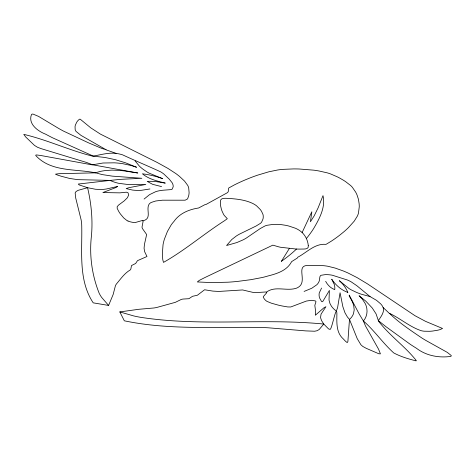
<?xml version="1.0" encoding="UTF-8"?>
<svg xmlns="http://www.w3.org/2000/svg" width="475" height="475" viewBox="0 0 475 475"><rect width="100%" height="100%" fill="white"/><g stroke="black" fill="none" stroke-linecap="round" stroke-linejoin="round"><path stroke-width="0.71" d="M127.989 221.018A9.156 5.284 0 0 1 126.807 220.43L123.726 217.942L120.472 214.059A91.574 52.873 0 0 1 118.904 211.725L117.212 208.489L117.165 206.744L118.471 205.158L124.224 200.877L127.425 197.719L128.707 194.881L127.995 192.743L126.403 192.185L119.896 192.856L102.879 192.559L115.989 187.506L117.61 186.443L106.228 189.026L101.893 189.555L95.422 189.252L87.59 187.69L78.126 190.338L76.024 191.556L75.157 192.969L75.721 198.051L81.124 219.854A150.094 86.658 0 0 1 81.7 224.616C82.478 250.794 77.906 279.769 93.213 302.848L108.591 305.431L113.145 294.524L115.419 285.76A18.282 10.557 0 0 1 116.612 283.759C120.822 278.783 124.503 273.285 130.233 269.948A7.529 4.346 0 0 0 130.868 268.957L131.492 265.561L135.66 263.471L137.477 260.668L146.971 256.506L144.655 251.708L144.073 248.3L144.459 244.298L146.65 234.537L142.411 228.534A13.935 8.045 0 0 1 142.019 227.044L143.123 221.267A3.123 1.805 0 0 0 142.732 220.75L142.072 220.56L135.155 222.567A3.598 2.078 0 0 1 133.926 222.585L130.975 221.997A23.679 13.668 0 0 1 129.366 221.516L127.989 221.018M302.118 232.536L311.855 211.743L310.418 221.754L314.159 215.899L318.072 207.949L323 195.641C325.773 207.248 319.354 218.773 313.69 228.487A203.585 117.539 0 0 1 306.381 238.521M281.39 261.286L289.34 248.49M321.569 288.058L319.283 292.879A28.019 16.18 0 0 0 319.681 298.146L321.486 301.393L322.032 301.756L322.757 301.53L329.389 290.433L329.009 300.058L330 303.596L331.354 306.066A33.208 19.172 0 0 0 334.768 309.819L336.342 311.06L337.582 307.705L340.064 292.737L342.867 306.707L344.969 312.77L347.415 317.009L349.564 319.479L351.352 317.484A32.437 18.727 0 0 0 353.513 313.589L354.202 309.914L353.727 305.793A64.374 37.163 0 0 0 351.565 300.188L349.297 296.198L349.202 295.07L359.219 314.046L363.405 321.005C374.46 330.582 382.832 343.128 393.757 352.937C400.704 356.654 408.542 358.987 416.136 360.887L416.302 360.567C404.955 346.216 389.221 335.403 378.26 320.767C380.873 316.694 385.712 311.089 382.411 306.09A31.035 17.919 0 0 0 380.659 303.846L376.521 300.325L370.078 296.596L356.844 285.712L351.209 281.865A35.821 20.68 0 0 0 347.451 280.024L332.358 275.233A19.309 11.151 0 0 0 325.203 274.639L321.058 275.286A2.779 1.603 0 0 0 320.494 275.654L319.883 276.777L319.408 280.392A23.578 13.615 0 0 1 318.452 282.673L318.137 283.171A19.736 11.394 0 0 1 316.819 284.757L311.778 288.248L304.089 291.424M144.097 199.055L149.607 194.613L155.652 191.704A19.736 11.394 0 0 1 158.395 190.944L159.262 190.766A23.578 13.615 0 0 1 163.204 190.208L171.416 189.584A2.779 1.603 0 0 0 172.057 189.258L173.173 186.865A19.309 11.151 0 0 0 172.134 182.738L169.272 179.17L163.839 174.022A35.821 20.68 0 0 0 160.657 171.849C148.034 165.995 135.161 160.71 122.586 154.844A31.035 17.919 0 0 0 118.702 153.835C110.034 151.875 101.234 154.731 92.773 156.198C69.38 150.367 47.162 139.828 23.78 134.366L25.692 136.972L34.479 145.398L37.555 147.286L41.206 148.663L86.403 162.42L92.827 164.837L137.803 172.989L128.921 171.647A64.374 37.163 0 0 0 119.213 170.394L112.076 170.121L105.711 170.519A32.437 18.727 0 0 0 98.96 171.766L95.511 172.799L102.131 174.568L112.361 176.142L141.829 178.285L120.003 179.378L110.093 180.435L112.237 181.343A33.208 19.172 0 0 0 118.738 183.314L129.147 184.668L145.813 184.448L129.01 187.661L126.172 188.593L132.454 190.053A28.019 16.18 0 0 0 141.586 190.285L149.934 188.961M266.416 292.178C274.871 285.689 286.063 291.163 295.616 288.444A9.019 5.207 0 0 0 298.235 287.286C308.631 281.277 293.55 263.506 310.359 265.632A67.824 39.158 0 0 1 315.269 265.442L323.422 265.673A30.857 17.818 0 0 1 327.803 266.255L335.213 268.084L343.288 270.964A100.813 58.205 0 0 1 348.288 273.125L357.164 277.655L367.603 283.955L414.972 315.697L425.523 321.343L442.534 328.468L440.028 329.608A27.479 15.865 0 0 1 437.647 330.226L432.66 331.045A31.403 18.133 0 0 1 429.4 331.295L424.211 331.212A13.128 7.582 0 0 1 421.206 330.695C409.693 326.883 400.413 318.428 389.494 313.363C398.602 322.448 410.75 330.452 421.788 337.957A156.002 90.066 0 0 0 426.544 340.824L447.26 352.361L451.244 355.532A1.455 0.837 0 0 1 450.615 356.422C438.728 358.061 426.111 355.698 416.427 348.252A262.592 151.608 0 0 1 410.133 344.227L386.032 326.741L378.391 320.684L376.081 313.916L372.269 308.014L365.821 301.168L359.094 295.759L362.253 298.995L365.299 303.697A49.661 28.672 0 0 1 366.843 308.631C367.573 313.007 366.302 317.644 363.405 321.005L365.447 325.892L378.557 349.184L380.433 353.857L378.836 353.768L366.195 348.306L362.758 346.412L360.881 344.731L357.224 338.628L349.481 319.42L347.896 341.513L347.207 342.606L345.764 341.489A99.049 57.184 0 0 1 343.354 338.978C335.95 332.565 336.822 322.412 336.894 313.607C336.466 303.578 331.96 329.175 330.083 329.418L328.558 328.902L323.772 324.051L321.539 320.572L320.536 317.591L321.064 314.094L325.939 306.719L324.093 307.652L315.341 315.222L315.554 310.846L314.824 305.401L315.988 301.643L315.412 300.907L311.321 300.313L306.405 301.049L290.765 306.975L287.749 306.945L282.144 305.971A91.574 52.873 0 0 1 278.101 305.069L271.373 303.187L267.069 301.411A9.156 5.284 0 0 1 266.053 300.723L265.181 299.927A23.679 13.668 0 0 1 264.355 299.001L263.328 297.297A3.598 2.078 0 0 1 263.364 296.59L266.837 292.594L266.517 292.214A3.123 1.805 0 0 0 265.62 291.988L255.615 292.624A13.935 8.045 0 0 1 253.027 292.398L242.63 289.952L218.791 291.442L212.895 291.104L204.583 289.768L197.368 295.248L192.523 296.299L188.896 298.704L183.012 299.06A7.529 4.346 0 0 0 181.296 299.434L175.376 302.326L157.379 307.295A18.282 10.557 0 0 1 153.906 307.984L138.73 309.296L119.837 311.927L124.319 320.803C168.839 330.119 214.658 326.735 259.813 327.447A150.094 86.658 0 0 1 268.066 327.78L305.829 330.903L314.634 331.229L317.08 330.725L319.188 329.513L323.772 324.051C262.865 318.036 201.4 326.723 140.725 317.336A80.257 46.336 0 0 1 133.736 315.934L119.837 311.927M142.791 220.804C152.612 218.862 145.392 209.338 149.257 203.947A9.019 5.207 0 0 1 151.264 202.433L155.758 200.99L162.462 200.195L185.149 200.195L187.607 198.894L188.771 195.433A67.824 39.158 0 0 0 189.103 192.601L188.7 187.892A30.857 17.818 0 0 0 187.696 185.363L184.532 181.088L179.538 176.427A100.813 58.205 0 0 0 175.797 173.535L167.942 168.411L157.041 162.385L100.391 134.093L90.772 127.852L80.263 119.237L79.42 119.201L77.965 120.573A27.479 15.865 0 0 0 76.891 121.944L75.472 124.824A31.403 18.133 0 0 0 75.044 126.706L75.187 129.705A13.128 7.582 0 0 0 76.077 131.438L80.976 135.381L106.103 149.75L101.591 148.348L88.475 142.821L63.502 131.1A156.002 90.066 0 0 1 58.532 128.357L38.558 116.393L33.06 114.095A1.455 0.837 0 0 0 31.516 114.457C27.758 123.904 37.911 131.243 45.665 134.199A262.592 151.608 0 0 0 52.636 137.833L93.421 156.156L105.141 157.492L115.366 159.689L125.572 162.824L136.592 167.271L130.987 165.478L122.841 163.715A49.661 28.672 0 0 0 114.291 162.824L103.028 163.008L92.097 164.855L40.838 155.509L36.896 154.981L35.963 154.975L35.678 155.45C50.932 172.176 75.365 168.69 95.606 172.847L59.072 173.684L55.45 174.165L57.38 174.996A99.049 57.184 0 0 0 61.732 176.385L69.481 178.416L77.567 179.645L110.194 180.393L78.286 184.051L79.183 184.929L87.59 187.69C91.277 203.526 92.934 219.949 91.414 236.176C89.193 255.425 92.019 275.429 99.222 293.372A80.257 46.336 0 0 0 101.644 297.409L108.591 305.431M161.577 186.604L152.606 184.33L147.214 181.361A37.798 21.82 0 0 1 156.138 181.622L165.252 183.107C157.332 181.076 148.8 179.241 142.423 173.797A64.725 37.371 0 0 1 162.676 178.665M370.078 296.596L361.095 294.138A63.104 36.432 0 0 1 356.517 292.386L351.441 289.97A43.326 25.015 0 0 1 348.887 288.462L339.376 280.713A64.725 37.371 0 0 1 347.813 292.392M106.073 149.839L116.096 153.377M162.658 178.683L149.233 173.191A43.326 25.015 0 0 1 146.621 171.718L142.435 168.785A63.104 36.432 0 0 1 139.395 166.143L135.149 160.96M347.837 292.392C341.109 290.071 335.659 285.024 331.716 279.211L334.293 284.472A37.798 21.82 0 0 1 334.744 289.625C330.742 288.23 327.602 285.03 325.66 281.331M383.2 307.592L389.334 313.375M296.519 249.025A181.895 105.017 0 0 1 281.408 261.292M308.287 245.617C309.017 249.434 304.517 249.013 302.064 249.054A44.323 25.591 0 0 1 295.646 248.989L280.452 247.249A23.881 13.787 0 0 1 278.19 246.703L272.84 245.142L204.446 277.768L199.233 280.422L197.345 281.948L211.66 282.601L227.911 282.203A127.466 73.589 0 0 0 237.589 281.414L250.931 279.668L262.242 277.507A71.001 40.993 0 0 0 268.256 275.904C276.984 273.695 286.71 270.619 291.335 262.176A8.704 5.023 0 0 0 291.555 261.683L297.308 258.044A1.698 0.98 0 0 0 297.487 257.794L297.516 257.717A6.401 3.693 0 0 1 297.789 257.224C306.719 252.546 314.836 243.414 325.654 244.346A2.019 1.17 0 0 0 326.349 244.186L331.603 240.985A166.82 96.312 0 0 0 340.32 234.692L343.876 231.788A135.28 78.102 0 0 0 348.484 227.567L354.237 221.142L357.354 216.113A50.635 29.236 0 0 0 358.465 213.103L359.254 206.862A107.564 62.1 0 0 0 359.124 203.627L358.435 199.28L357.058 195.035A76.653 44.258 0 0 0 355.633 192.072L352.385 187.334A38.095 21.992 0 0 0 350.621 185.517L345.622 181.652A75.792 43.759 0 0 0 343.199 180.102L339.886 178.184A75.792 43.759 0 0 0 337.202 176.789L330.505 173.903A38.095 21.992 0 0 0 327.364 172.882L319.147 171.012A76.653 44.258 0 0 0 314.017 170.187L299.137 168.993A107.564 62.1 0 0 0 293.538 168.916L282.72 169.373A50.635 29.236 0 0 0 277.513 170.014L268.803 171.813L257.67 175.138A135.28 78.102 0 0 0 250.355 177.798L245.332 179.847A172.781 99.756 0 0 0 238.402 182.946A160.859 92.874 0 0 0 234.436 184.882L228.879 187.916A2.019 1.17 0 0 0 228.606 188.32L228.232 191.746L227.359 192.713L206.007 204.47A7.178 4.144 0 0 1 205.449 204.559L205.319 204.583A1.698 0.98 0 0 0 204.885 204.683L198.586 208.002A8.704 5.023 0 0 0 197.725 208.133C188.527 209.671 179.348 213.602 173.951 221.457A71.001 40.993 0 0 0 171.166 224.93L167.426 231.456L164.403 239.162A127.466 73.589 0 0 0 163.038 244.75L162.349 254.131L162.765 259.623L163.483 262.396C184.781 250.414 203.876 233.902 224.538 220.715L227.311 218.702L224.527 215.721A23.881 13.787 0 0 1 223.583 214.415L222.051 211.126A98.735 57.006 0 0 1 221.314 208.905L220.56 205.645A44.323 25.591 0 0 1 220.453 201.934C219.889 197.695 224.675 198.265 227.424 198.36C235.885 198.853 244.595 199.684 252.379 203.282A26.463 15.277 0 0 1 256.548 205.812L260.252 209.493A42.257 24.397 0 0 1 261.565 211.381L262.93 214.338A24.047 13.882 0 0 1 263.239 216.101L263.239 217.312A31.018 17.907 0 0 1 262.954 219.106L261.63 222.104A12.267 7.083 0 0 1 260.52 223.292L256.049 226.035L239.406 234.169A55.207 31.872 0 0 0 236.253 236.057L231.747 239.548L226.581 245.516L236.912 242.535L242.968 239.928A55.207 31.872 0 0 0 246.24 238.112L260.33 228.505L265.08 225.922A12.267 7.083 0 0 1 267.128 225.281L272.323 224.515A31.018 17.907 0 0 1 275.435 224.354L277.531 224.348A24.047 13.882 0 0 1 280.582 224.533L285.707 225.316A42.257 24.397 0 0 1 288.984 226.076L295.349 228.214A26.463 15.277 0 0 1 299.731 230.624C304.718 233.938 307.782 239.715 308.287 245.617"/></g></svg>
